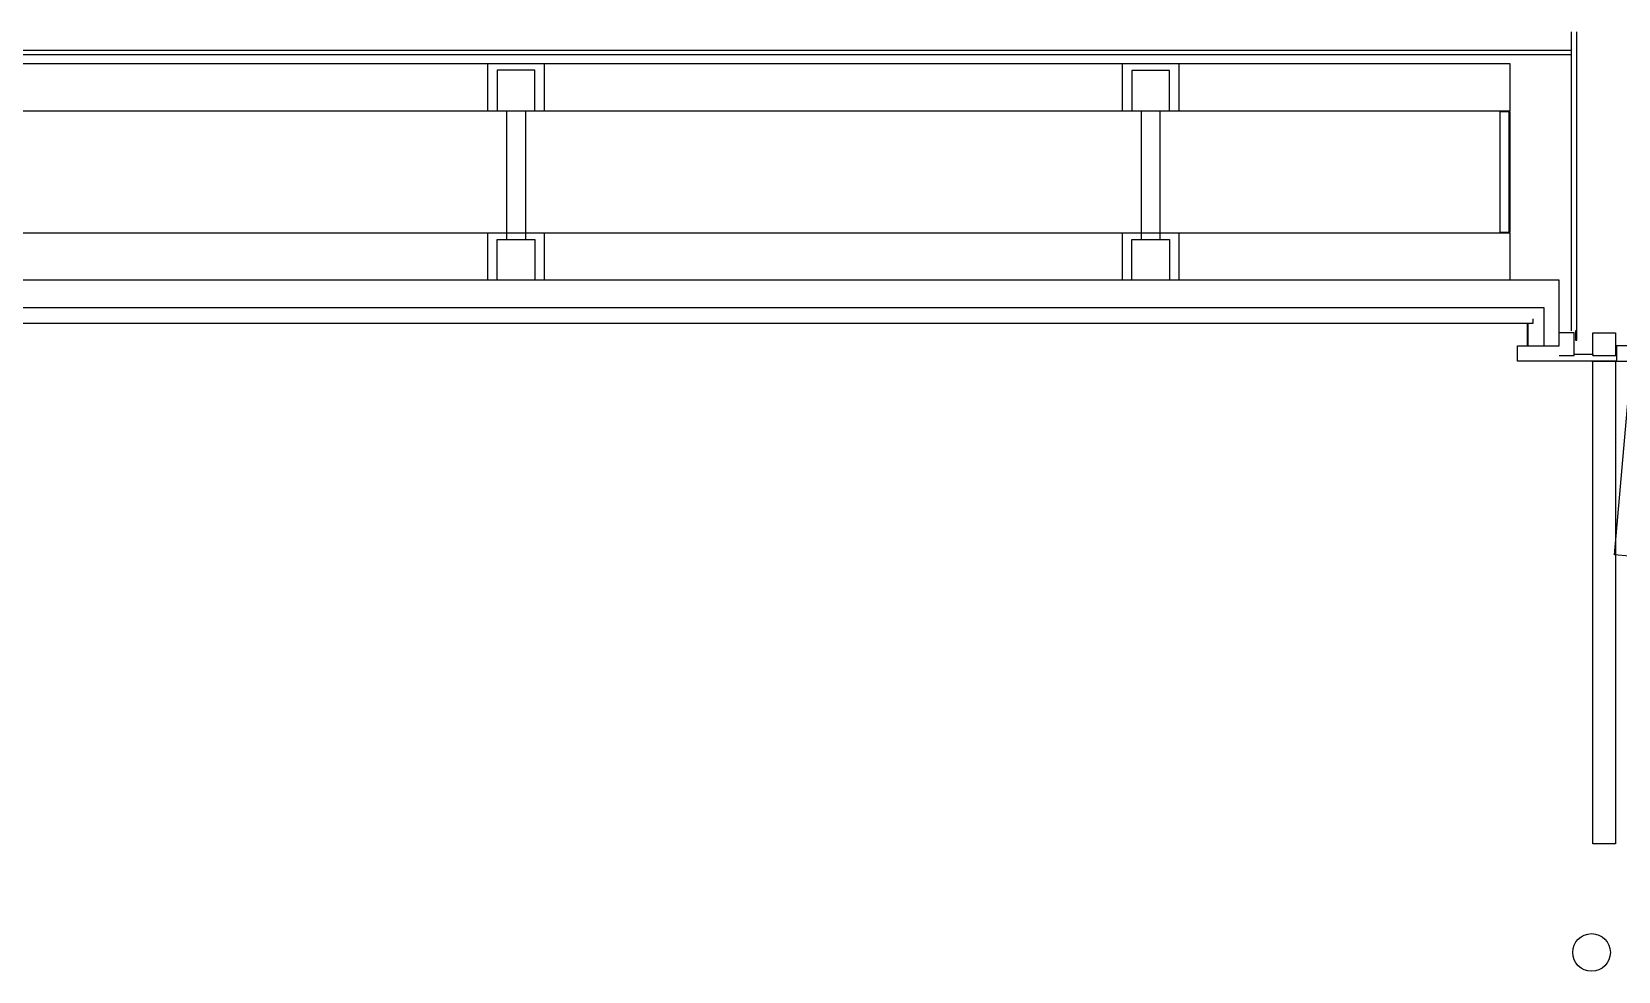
# Model space of a CAD drawing. Header units: metres. Extents: x 19 to 194, y 62 to 154.
# Drawn here: x 129.99 to 138.43, y 64.83 to 69.82 of the extents above; entities that cross this region are included whole.
import ezdxf

# ---------------------------------------------------------------- set-up
doc = ezdxf.new("R2010")
doc.units = ezdxf.units.M
doc.header["$MEASUREMENT"] = 0
doc.layers.add('ALL', color=7, linetype='Continuous')
doc.layers.add('ALL4', color=7, linetype='Continuous')

msp = doc.modelspace()

# ---------------------------------------------------------------- linework, layer by layer
at = {"layer": 'ALL', "color": 18, "lineweight": 25, "true_color": 0x000000}
for points in [[(138.1749, 69.8202), (138.1749, 68.2301)], [(138.2049, 68.2301), (138.2049, 69.8202)], [(138.1749, 69.7199), (110.0749, 69.72)], [(110.0749, 69.7), (138.1749, 69.7)], [(132.4124, 69.4001), (132.4124, 69.6501)], [(132.7124, 69.6501), (132.7124, 69.4001)], [(135.7874, 69.4), (135.7874, 69.65)], [(136.0874, 69.65), (136.0874, 69.4)], [(132.5124, 69.4002), (132.5124, 68.7152)], [(132.6124, 69.4002), (132.6124, 68.7152)], [(135.8874, 69.4001), (135.8874, 68.7151)], [(135.9874, 69.4001), (135.9874, 68.7151)], [(137.8499, 68.5), (137.8499, 68.75), (110.3999, 68.7501), (110.3999, 68.5001)], [(132.4124, 68.5001), (132.4124, 68.7501)], [(132.7124, 68.7501), (132.7124, 68.5001)], [(135.7874, 68.5), (135.7874, 68.75)], [(136.0874, 68.75), (136.0874, 68.5)], [(137.9699, 68.295), (137.9699, 68.27), (110.2799, 68.2701), (110.2799, 68.2951)], [(138.1099, 68.1), (138.1899, 68.1), (138.1899, 68.22), (138.1099, 68.22)], [(138.1899, 68.107), (138.2899, 68.107), (138.2899, 68.1), (138.2899, 68.22), (138.4099, 68.22), (138.4099, 68.1)], [(138.5742, 68.063), (138.4841, 67.0323), (138.4043, 67.0392), (138.4945, 68.07), (138.4945, 68.25), (140.6678, 68.25), (140.6678, 68.07)], [(138.2899, 68.1), (138.4149, 68.1), (138.4149, 68.07), (139.6162, 68.07), (139.6161, 68.15), (139.6261, 68.15), (139.6262, 68.07), (139.6162, 68.07), (139.6161, 68.15), (138.4149, 68.15), (138.4149, 68.07), (137.8899, 68.07), (137.8899, 68.15), (138.1099, 68.15)], [(138.2849, 68.07), (138.4099, 68.07), (138.4099, 65.5032), (138.2899, 65.5032), (138.2899, 68.07)]]:
    msp.add_lwpolyline(points, dxfattribs=at)
for points in [[(110.3999, 69.4001), (137.8499, 69.4), (137.8499, 69.65), (110.3999, 69.6501)], [(132.4624, 69.6152), (132.4624, 69.4002), (132.6624, 69.4002), (132.6624, 69.6152)], [(135.8374, 69.615), (135.8374, 69.4), (136.0374, 69.4), (136.0374, 69.615)], [(137.7949, 69.395), (137.7949, 68.755), (137.8449, 68.755), (137.8449, 69.395)], [(137.8449, 69.395), (137.8449, 68.755), (137.8499, 68.755), (137.8499, 69.395)], [(132.6624, 68.7152), (132.6624, 68.5002), (132.4624, 68.5002), (132.4624, 68.7152)], [(136.0374, 68.715), (136.0374, 68.5), (135.8374, 68.5), (135.8374, 68.715)], [(138.1099, 68.1501), (138.1099, 68.5001), (110.1399, 68.5002), (110.1399, 68.1501), (110.2199, 68.1501), (110.2199, 68.3551), (138.0299, 68.3551), (138.0299, 68.1501)], [(137.9449, 68.155), (137.9449, 68.265), (137.9399, 68.265), (137.9399, 68.155)], [(138.1979, 68.23), (138.1979, 68.18), (138.2049, 68.18), (138.2049, 68.23)]]:
    msp.add_lwpolyline(points, close=True, dxfattribs=at)
msp.add_circle((138.2829, 64.9261), 0.1, dxfattribs=at)
at = {"layer": 'ALL4', "color": 18, "lineweight": 25, "true_color": 0x000000}
for points in [[(138.1749, 69.8202), (138.1749, 68.2301)], [(138.2049, 68.2301), (138.2049, 69.8202)], [(138.1749, 69.7199), (110.0749, 69.72)], [(110.0749, 69.7), (138.1749, 69.7)], [(132.4124, 69.4001), (132.4124, 69.6501)], [(132.7124, 69.6501), (132.7124, 69.4001)], [(135.7874, 69.4), (135.7874, 69.65)], [(136.0874, 69.65), (136.0874, 69.4)], [(132.5124, 69.4002), (132.5124, 68.7152)], [(132.6124, 69.4002), (132.6124, 68.7152)], [(135.8874, 69.4001), (135.8874, 68.7151)], [(135.9874, 69.4001), (135.9874, 68.7151)], [(137.8499, 68.5), (137.8499, 68.75), (110.3999, 68.7501), (110.3999, 68.5001)], [(132.4124, 68.5001), (132.4124, 68.7501)], [(132.7124, 68.7501), (132.7124, 68.5001)], [(135.7874, 68.5), (135.7874, 68.75)], [(136.0874, 68.75), (136.0874, 68.5)], [(137.9699, 68.295), (137.9699, 68.27), (110.2799, 68.2701), (110.2799, 68.2951)], [(138.1099, 68.1), (138.1899, 68.1), (138.1899, 68.22), (138.1099, 68.22)], [(138.1899, 68.107), (138.2899, 68.107), (138.2899, 68.1), (138.2899, 68.22), (138.4099, 68.22), (138.4099, 68.1)], [(138.5742, 68.063), (138.4841, 67.0323), (138.4043, 67.0392), (138.4945, 68.07), (138.4945, 68.25), (140.6678, 68.25), (140.6678, 68.07)], [(138.2899, 68.1), (138.4149, 68.1), (138.4149, 68.07), (139.6162, 68.07), (139.6161, 68.15), (139.6261, 68.15), (139.6262, 68.07), (139.6162, 68.07), (139.6161, 68.15), (138.4149, 68.15), (138.4149, 68.07), (137.8899, 68.07), (137.8899, 68.15), (138.1099, 68.15)], [(138.2849, 68.07), (138.4099, 68.07), (138.4099, 65.5032), (138.2899, 65.5032), (138.2899, 68.07)]]:
    msp.add_lwpolyline(points, dxfattribs=at)
for points in [[(110.3999, 69.4001), (137.8499, 69.4), (137.8499, 69.65), (110.3999, 69.6501)], [(132.4624, 69.6152), (132.4624, 69.4002), (132.6624, 69.4002), (132.6624, 69.6152)], [(135.8374, 69.615), (135.8374, 69.4), (136.0374, 69.4), (136.0374, 69.615)], [(137.7949, 69.395), (137.7949, 68.755), (137.8449, 68.755), (137.8449, 69.395)], [(137.8449, 69.395), (137.8449, 68.755), (137.8499, 68.755), (137.8499, 69.395)], [(132.6624, 68.7152), (132.6624, 68.5002), (132.4624, 68.5002), (132.4624, 68.7152)], [(136.0374, 68.715), (136.0374, 68.5), (135.8374, 68.5), (135.8374, 68.715)], [(138.1099, 68.1501), (138.1099, 68.5001), (110.1399, 68.5002), (110.1399, 68.1501), (110.2199, 68.1501), (110.2199, 68.3551), (138.0299, 68.3551), (138.0299, 68.1501)], [(137.9449, 68.155), (137.9449, 68.265), (137.9399, 68.265), (137.9399, 68.155)], [(138.1979, 68.23), (138.1979, 68.18), (138.2049, 68.18), (138.2049, 68.23)]]:
    msp.add_lwpolyline(points, close=True, dxfattribs=at)
msp.add_circle((138.2829, 64.9261), 0.1, dxfattribs=at)

doc.saveas('drawing.dxf')
